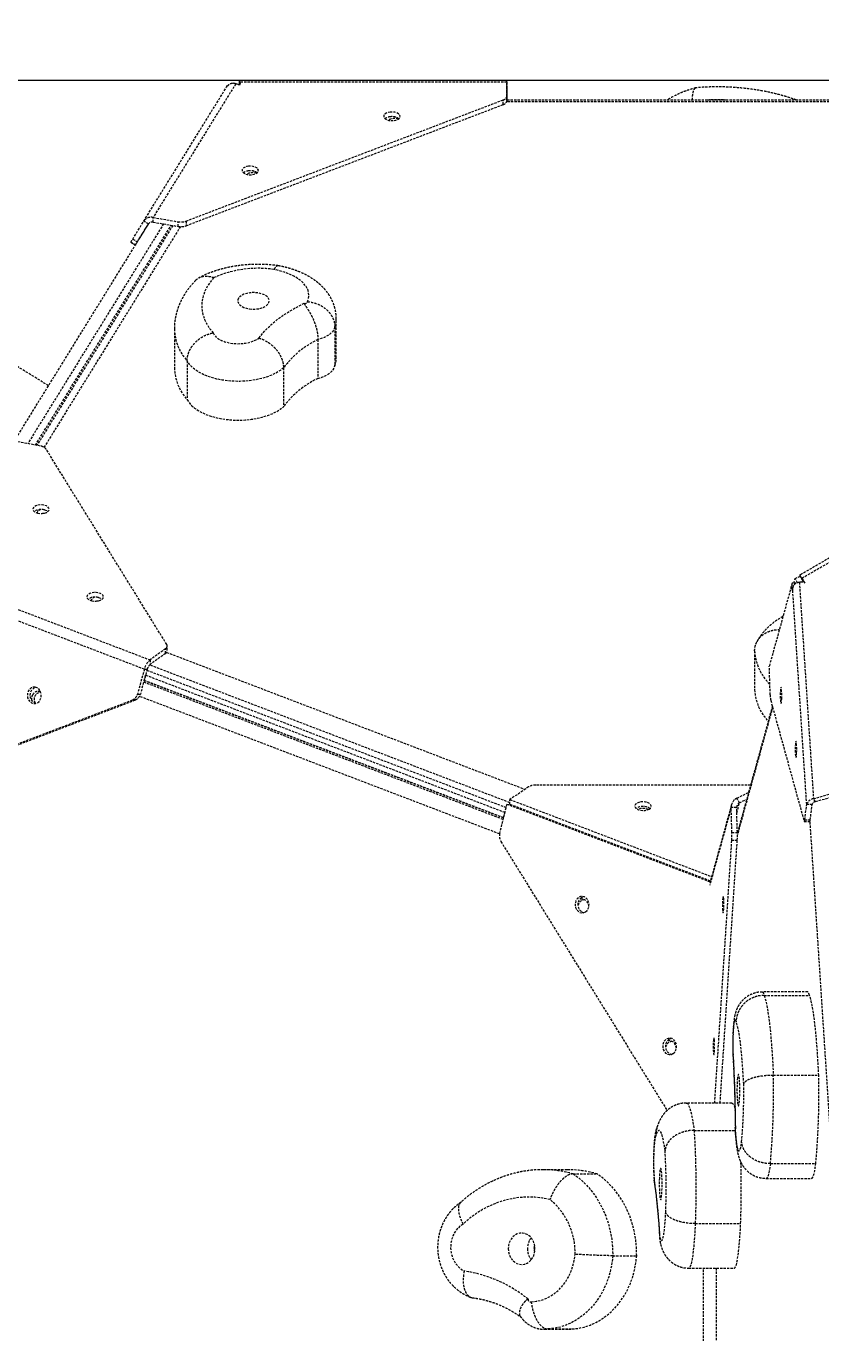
# Model space of a CAD drawing. Header units: millimetres. Extents: x -3321 to 2538, y -2690 to 2358.
# Drawn here: x -647 to -211, y 172 to 888 of the extents above; entities that cross this region are included whole.
import ezdxf

# ---------------------------------------------------------------- set-up
doc = ezdxf.new("R2010")
doc.units = ezdxf.units.MM
doc.linetypes.add('HIDDEN', pattern=[1.905, 1.27, -0.635])
for name, color, linetype in [('DIKOM_ОБЪЕКТ', 7, 'Continuous'), ('DIKOM_РАЗМЕР_ЗОНА', 7, 'Continuous'), ('DIKOM_РАЗМЕР_ОБЪЕКТА', 7, 'Continuous')]:
    doc.layers.add(name, color=color, linetype=linetype)
doc.styles.add('style1', font='arialbd.ttf', dxfattribs={"width": 0.8})
doc.dimstyles.new('1-50', dxfattribs={"dimtxt": 300, "dimasz": 200, "dimexe": 100, "dimexo": 0, "dimgap": 100, "dimtad": 1, "dimtxsty": 'style1', "dimcen": 200, "dimclrd": 7, "dimclre": 7, "dimclrt": 7, "dimadec": 1, "dimazin": 2, "dimtfac": 1, "dimtmove": 0, "dimatfit": 2, "dimfxl": 0, "dimlwd": 25, "dimlwe": 18, "dimarcsym": 0})

# ---------------------------------------------------------------- blocks, each defined once
blk = doc.blocks.new('*D1')
at = {"layer": 'Defpoints', "color": 0, "transparency": 16777216}
for p in [(483.99, 857.85), (-1177.44, -571.13), (457.72, -571.13)]:
    blk.add_point(p, dxfattribs=at)
at = {"layer": 'DIKOM_РАЗМЕР_ОБЪЕКТА', "color": 7, "lineweight": 18, "transparency": 16777216}
for p, q in [((483.99, 857.85), (-1277.44, 857.85)), ((457.72, -571.13), (-1277.44, -571.13))]:
    blk.add_line(p, q, dxfattribs=at)
at = {"layer": 'DIKOM_РАЗМЕР_ОБЪЕКТА', "color": 7, "lineweight": 25, "transparency": 16777216}
blk.add_line((-1177.44, 657.85), (-1177.44, -371.13), dxfattribs=at)
at = {"layer": 'DIKOM_РАЗМЕР_ОБЪЕКТА', "color": 7, "transparency": 16777216}
for points in [[(-1210.77, 657.85), (-1144.1, 657.85), (-1177.44, 857.85)], [(-1210.77, -371.13), (-1144.1, -371.13), (-1177.44, -571.13)]]:
    blk.add_solid(points, dxfattribs=at)
at = {"layer": 'DIKOM_РАЗМЕР_ОБЪЕКТА', "color": 7, "transparency": 16777216, "insert": (-1430.61, 178.44), "char_height": 300, "attachment_point": 5, "rotation": 90, "style": 'style1'}
blk.add_mtext('{\\fArial|b0|i0|c204|p34;1420}', dxfattribs=at)
blk = doc.blocks.new('*D3')
at = {"layer": 'Defpoints', "color": 0, "transparency": 16777216}
for p in [(-99.2, 2357.85), (-2871.13, -2071.13), (-536.75, -2071.13)]:
    blk.add_point(p, dxfattribs=at)
at = {"layer": 'DIKOM_РАЗМЕР_ЗОНА', "color": 7, "lineweight": 18, "transparency": 16777216}
for p, q in [((-99.2, 2357.85), (-2971.13, 2357.85)), ((-536.75, -2071.13), (-2971.13, -2071.13))]:
    blk.add_line(p, q, dxfattribs=at)
at = {"layer": 'DIKOM_РАЗМЕР_ЗОНА', "color": 7, "lineweight": 25, "transparency": 16777216}
blk.add_line((-2871.13, 2157.85), (-2871.13, -1871.13), dxfattribs=at)
at = {"layer": 'DIKOM_РАЗМЕР_ЗОНА', "color": 7, "transparency": 16777216}
for points in [[(-2904.47, 2157.85), (-2837.8, 2157.85), (-2871.13, 2357.85)], [(-2904.47, -1871.13), (-2837.8, -1871.13), (-2871.13, -2071.13)]]:
    blk.add_solid(points, dxfattribs=at)
at = {"layer": 'DIKOM_РАЗМЕР_ЗОНА', "color": 7, "transparency": 16777216, "insert": (-3124.3, 42.42), "char_height": 300, "attachment_point": 5, "rotation": 90, "style": 'style1'}
blk.add_mtext('{\\fArial|b0|i0|c204|p34;4400}', dxfattribs=at)

msp = doc.modelspace()

# ---------------------------------------------------------------- linework, layer by layer
at = {"layer": 'DIKOM_ОБЪЕКТ', "color": 7, "linetype": 'HIDDEN', "lineweight": 15}
for p, q in [((-582.173, 780.913), (-536.881, 854.19)), ((-531.777, 856.14), (-577.069, 782.863)), ((-536.88, 854.191), (-536.006, 855.606)), ((-535.733, 855.438), (-536.006, 855.606)), ((-533.581, 856.275), (-533.373, 856.612)), ((-533.373, 856.309), (-533.373, 856.612)), ((-533.373, 856.612), (-531.778, 856.14)), ((-530.37, 855.724), (-531.777, 856.14)), ((-383.082, 857.849), (-529.965, 857.853)), ((-529.942, 857.853), (-529.942, 855.674)), ((-529.637, 856.957), (-529.319, 856.125)), ((-383.082, 856.952), (-529.637, 856.957)), ((-529.637, 855.713), (-529.637, 856.957)), ((-529.319, 855.93), (-529.319, 856.125)), ((-383.082, 856.952), (-383.083, 849.413)), ((-383.082, 854.401), (-383.083, 846.861)), ((-383.082, 856.952), (-383.082, 854.401)), ((-383.082, 856.952), (-383.082, 854.4)), ((-383.081, 849.412), (-383.082, 856.952)), ((-383.081, 847.216), (-383.082, 854.4)), ((-558.946, 780.906), (-385.144, 847.287)), ((-385.144, 844.735), (-385.144, 847.287)), ((-137.685, 846.171), (-383.258, 846.171)), ((-383.083, 849.413), (-383.083, 846.861)), ((-137.86, 847.216), (-383.083, 847.216)), ((-383.081, 847.216), (-383.081, 849.412)), ((-558.946, 778.354), (-385.144, 844.735)), ((-588.271, 771.044), (-582.173, 780.913)), ((-579.621, 779.336), (-582.173, 780.913)), ((-577.069, 782.863), (-563.43, 780.533)), ((-577.069, 780.311), (-577.069, 782.863)), ((-558.946, 780.906), (-558.946, 778.354)), ((-653.156, 660.325), (-579.481, 779.534)), ((-571.373, 779.338), (-645.797, 658.918)), ((-641.591, 658.115), (-567.12, 778.611)), ((-566.281, 778.468), (-640.762, 657.956)), ((-562.111, 777.855), (-636.863, 656.904)), ((-585.719, 769.467), (-579.621, 779.336)), ((-577.069, 780.311), (-563.43, 777.981)), ((-563.43, 777.981), (-563.43, 780.533)), ((-586.802, 767.713), (-589.354, 769.29)), ((-589.343, 769.282), (-589.354, 769.29)), ((-589.343, 769.282), (-586.791, 767.705)), ((-588.271, 771.044), (-585.719, 769.467)), ((-586.791, 767.705), (-586.802, 767.713)), ((-476.631, 706.021), (-476.631, 727.288)), ((-565.412, 721.77), (-565.412, 700.504)), ((-477.45, 722.848), (-477.45, 701.582)), ((-486.712, 715.946), (-486.712, 694.679)), ((-634.412, 690.654), (-655.678, 703.798)), ((-558.405, 704.257), (-558.405, 682.99)), ((-505.571, 700.42), (-505.571, 679.154)), ((-638.816, 657.584), (-654.497, 660.581)), ((-95.834, 660.339), (-222.293, 586.978)), ((-569.585, 548.824), (-635.768, 655.926)), ((-95.105, 658.303), (-221.41, 585.032)), ((-640.511, 621.532), (-640.727, 620.896)), ((-581.88, 535.264), (-700.443, 580.561)), ((-697.289, 585.665), (-578.725, 540.368)), ((-226.671, 582.374), (-239.213, 536.951)), ((-226.635, 578.952), (-226.671, 582.374)), ((-224.437, 582.374), (-226.671, 582.374)), ((-225.77, 582.374), (-225.043, 585.007)), ((-225.043, 585.007), (-222.134, 586.234)), ((-223.724, 582.62), (-225.043, 585.007)), ((-221.255, 583.051), (-222.733, 582.892)), ((-222.733, 582.892), (-215, 464.325)), ((-222.549, 582.912), (-220.724, 583.682)), ((-222.032, 585.884), (-220.821, 584.011)), ((-221.41, 585.032), (-220.606, 584.102)), ((-220.481, 583.748), (-221.41, 585.032)), ((-220.724, 583.682), (-221.405, 584.915)), ((-219.464, 582.525), (-220.606, 584.102)), ((-610.845, 573.532), (-611.062, 572.894)), ((-226.491, 578.952), (-226.635, 578.952)), ((-226.426, 579.738), (-226.524, 578.551)), ((-218.694, 461.171), (-226.426, 579.738)), ((-570.296, 546.467), (-578.725, 540.368)), ((-570.296, 543.915), (-570.296, 546.467)), ((-569.667, 544.526), (-373.147, 469.462)), ((-569.341, 545.46), (-569.341, 548.012)), ((-247.274, 545.269), (-247.274, 524.003)), ((-381.461, 462.134), (-578.999, 537.587)), ((-570.296, 543.915), (-578.725, 537.816)), ((-578.725, 540.368), (-578.725, 537.816)), ((-581.88, 535.264), (-585.65, 521.626)), ((-580.303, 535.264), (-584.073, 521.626)), ((-581.991, 529.152), (-581.184, 532.075)), ((-581.88, 535.264), (-580.303, 535.264)), ((-581.185, 532.075), (-384.166, 456.821)), ((-580.448, 534.738), (-383.508, 459.514)), ((-238.701, 521.27), (-239.213, 536.951)), ((-582.227, 528.306), (-385.097, 453.009)), ((-384.918, 453.744), (-582.026, 529.032)), ((-384.888, 453.865), (-581.993, 529.153)), ((-762.181, 452.041), (-588.381, 518.416)), ((-760.603, 452.041), (-586.804, 518.416)), ((-586.804, 518.416), (-588.381, 518.416)), ((-585.65, 521.626), (-584.073, 521.626)), ((-387.054, 444.99), (-584.561, 520.431)), ((-238.418, 518.222), (-220.137, 452.032)), ((-237.52, 514.971), (-256.707, 445.554)), ((-237.375, 514.445), (-256.693, 444.55)), ((-371.195, 470.777), (-381.461, 463.863)), ((-249.456, 471.786), (-367.254, 471.788)), ((-256.946, 464.612), (-250.588, 467.69)), ((-215, 464.325), (-201.76, 468.095)), ((-213.859, 462.748), (-200.618, 466.517)), ((-387.007, 445.195), (-383.088, 461.23)), ((-271.638, 418.661), (-383.088, 461.23)), ((-383.088, 461.23), (-381.511, 461.23)), ((-271.488, 419.206), (-381.511, 461.23)), ((-381.461, 461.311), (-381.461, 463.863)), ((-381.461, 463.863), (-270.825, 421.605)), ((-381.461, 461.311), (-271.463, 419.297)), ((-260.101, 459.508), (-271.885, 416.868)), ((-259.908, 461.106), (-271.636, 418.671)), ((-259.703, 445.87), (-260.101, 459.508)), ((-257.113, 459.508), (-260.101, 459.508)), ((-256.715, 445.87), (-257.113, 459.508)), ((-257.029, 456.654), (-255.535, 462.06)), ((-255.535, 462.06), (-256.946, 464.612)), ((-255.535, 462.06), (-251.621, 463.955)), ((-219.734, 452.742), (-218.694, 461.171)), ((-215.706, 461.171), (-218.694, 461.171)), ((-216.746, 452.742), (-215.706, 461.171)), ((-213.859, 462.748), (-215, 464.325)), ((-384.25, 456.853), (-385.057, 453.93)), ((-219.998, 451.787), (-217.01, 451.787)), ((-219.734, 452.742), (-216.746, 452.742)), ((-204.557, 263.914), (-216.84, 452.162)), ((-259.703, 445.87), (-256.715, 445.87)), ((-386.361, 440.875), (-295.242, 293.434)), ((-269.152, 297.521), (-259.766, 441.386)), ((-266.164, 297.521), (-256.779, 441.386)), ((-256.779, 441.386), (-259.766, 441.386)), ((-272.228, 419.489), (-272.228, 419.589)), ((-218.1, 358.385), (-242.999, 358.385)), ((-242.079, 356.512), (-217.18, 356.512)), ((-237.013, 312.711), (-212.114, 312.711)), ((-259.836, 297.521), (-284.734, 297.521)), ((-280.474, 282.555), (-257.919, 282.555)), ((-350.087, 261.007), (-363.231, 261.007)), ((-346.761, 258.708), (-333.618, 258.708)), ((-238.616, 264.298), (-213.717, 264.298)), ((-240.895, 256.221), (-215.996, 256.221)), ((-279.816, 231.477), (-254.917, 231.477)), ((-325.06, 213.856), (-311.917, 213.856)), ((-283.351, 207.019), (-258.452, 207.019)), ((-275.364, 20.299), (-275.364, 207.019)), ((-268.391, 207.019), (-268.391, 20.199)), ((-268.363, 207.019), (-268.363, 20.124)), ((-362.41, 173.529), (-349.267, 173.529)), ((-360.461, 173.69), (-347.318, 173.69))]:
    msp.add_line(p, q, dxfattribs=at)
at = {"layer": 'DIKOM_ОБЪЕКТ', "color": 7, "linetype": 'HIDDEN', "lineweight": 15, "flags": 128}
for points in [[(-383.082, 856.952), (-383.082, 857.339), (-383.082, 857.62), (-383.082, 857.791), (-383.082, 857.849), (-383.082, 857.791), (-383.082, 857.62), (-383.082, 857.339), (-383.082, 856.952)], [(-383.082, 854.401), (-383.082, 854.594), (-383.082, 854.734), (-383.082, 854.82), (-383.082, 854.849), (-383.082, 854.82), (-383.082, 854.734), (-383.082, 854.594), (-383.082, 854.4)], [(-447.027, 840.605), (-448.235, 840.38), (-449.272, 839.985), (-450.056, 839.453), (-450.523, 838.826), (-450.635, 838.155), (-450.383, 837.495), (-449.787, 836.899), (-448.896, 836.415), (-447.782, 836.083), (-446.535, 835.929), (-445.256, 835.966), (-444.049, 836.192), (-443.011, 836.586), (-442.227, 837.119), (-441.76, 837.746), (-441.649, 838.417), (-441.901, 839.077), (-442.496, 839.673), (-443.387, 840.157), (-444.502, 840.489), (-445.749, 840.643), (-447.027, 840.605)], [(-524.696, 810.942), (-525.903, 810.716), (-526.94, 810.322), (-527.724, 809.789), (-528.191, 809.162), (-528.303, 808.491), (-528.051, 807.831), (-527.455, 807.235), (-526.564, 806.751), (-525.45, 806.419), (-524.203, 806.265), (-522.924, 806.303), (-521.717, 806.528), (-520.679, 806.923), (-519.895, 807.455), (-519.428, 808.082), (-519.317, 808.753), (-519.569, 809.413), (-520.164, 810.009), (-521.056, 810.493), (-522.17, 810.825), (-523.417, 810.979), (-524.696, 810.942)], [(-589.354, 769.29), (-589.336, 769.32), (-589.282, 769.408), (-589.192, 769.553), (-589.068, 769.754), (-588.912, 770.007), (-588.725, 770.31), (-588.51, 770.657), (-588.271, 771.044)], [(-585.719, 769.467), (-585.958, 769.08), (-586.173, 768.732), (-586.36, 768.43), (-586.516, 768.177), (-586.64, 767.976), (-586.73, 767.831), (-586.784, 767.743), (-586.802, 767.713)], [(-492.384, 736.601), (-491.827, 738.278), (-491.631, 739.976), (-491.797, 741.676), (-492.324, 743.355), (-493.204, 744.993), (-494.427, 746.568), (-495.978, 748.062), (-497.837, 749.456), (-499.98, 750.731), (-502.381, 751.872), (-505.01, 752.865), (-507.833, 753.697), (-510.816, 754.358)], [(-543.799, 749.872), (-545.771, 747.481), (-547.404, 745.021), (-548.691, 742.504), (-549.624, 739.945), (-550.199, 737.356), (-550.411, 734.753), (-550.26, 732.148), (-549.748, 729.556), (-548.876, 726.99), (-547.649, 724.466), (-546.074, 721.995), (-544.159, 719.591)], [(-524.236, 732.775), (-522.512, 732.629), (-520.769, 732.669), (-519.076, 732.893), (-517.503, 733.291), (-516.115, 733.847), (-514.968, 734.539), (-514.11, 735.338), (-513.575, 736.212), (-513.386, 737.124), (-513.55, 738.037), (-514.06, 738.915), (-514.896, 739.721), (-516.023, 740.421), (-517.396, 740.988), (-518.957, 741.398), (-520.644, 741.635), (-522.387, 741.688), (-524.114, 741.556), (-525.755, 741.243), (-527.243, 740.764), (-528.517, 740.136), (-529.525, 739.387), (-530.225, 738.546), (-530.588, 737.649), (-530.601, 736.731), (-530.262, 735.831), (-529.586, 734.985), (-528.599, 734.228), (-527.343, 733.591), (-525.868, 733.1), (-524.236, 732.775)], [(-519.062, 716.736), (-516.938, 719.429), (-514.516, 722.051), (-511.804, 724.593), (-508.81, 727.046), (-505.546, 729.402), (-502.023, 731.653), (-498.253, 733.79), (-494.249, 735.806)], [(-494.249, 735.806), (-493.897, 735.761), (-493.534, 735.765), (-493.186, 735.819), (-492.877, 735.919), (-492.628, 736.057), (-492.456, 736.225), (-492.372, 736.411), (-492.384, 736.601)], [(-544.159, 719.591), (-543.517, 718.42), (-542.516, 717.321), (-541.184, 716.324), (-539.557, 715.456), (-537.681, 714.741), (-535.605, 714.198), (-533.388, 713.843), (-531.09, 713.685), (-528.774, 713.728), (-526.503, 713.971), (-524.34, 714.408), (-522.343, 715.027), (-520.567, 715.81), (-519.062, 716.736)], [(-477.45, 722.848), (-477.796, 721.761), (-478.404, 720.705), (-479.264, 719.699), (-480.361, 718.759), (-481.677, 717.9), (-483.192, 717.137), (-484.879, 716.482), (-486.712, 715.946)], [(-505.571, 700.42), (-507.382, 699.02), (-509.477, 697.734), (-511.83, 696.577), (-514.412, 695.566), (-517.192, 694.711), (-520.136, 694.023), (-523.206, 693.511), (-526.365, 693.181), (-529.574, 693.037), (-532.794, 693.082), (-535.985, 693.313), (-539.107, 693.73), (-542.122, 694.325), (-544.993, 695.093), (-547.684, 696.023), (-550.162, 697.105), (-552.397, 698.324), (-554.362, 699.666), (-556.031, 701.114), (-557.384, 702.651), (-558.405, 704.257)], [(-486.712, 694.679), (-484.879, 695.216), (-483.192, 695.871), (-481.677, 696.634), (-480.361, 697.493), (-479.264, 698.433), (-478.404, 699.439), (-477.796, 700.494), (-477.45, 701.582)], [(-558.405, 682.99), (-557.384, 681.384), (-556.031, 679.848), (-554.362, 678.4), (-552.397, 677.058), (-550.162, 675.838), (-547.684, 674.757), (-544.993, 673.827), (-542.122, 673.059), (-539.107, 672.463), (-535.985, 672.047), (-532.794, 671.815), (-529.574, 671.771), (-526.365, 671.915), (-523.206, 672.245), (-520.136, 672.757), (-517.192, 673.444), (-514.412, 674.299), (-511.83, 675.311), (-509.477, 676.467), (-507.382, 677.753), (-505.571, 679.154)], [(-640.404, 620.809), (-639.176, 620.618), (-637.895, 620.617), (-636.665, 620.806), (-635.587, 621.168), (-634.746, 621.677), (-634.212, 622.289), (-634.028, 622.955), (-634.208, 623.621), (-634.738, 624.235), (-635.575, 624.744), (-636.651, 625.109), (-637.879, 625.3), (-639.16, 625.301), (-640.39, 625.113), (-641.469, 624.75), (-642.309, 624.242), (-642.843, 623.63), (-643.028, 622.964), (-642.848, 622.297), (-642.317, 621.684), (-641.48, 621.174), (-640.404, 620.809)], [(-638.115, 620.604), (-637.564, 620.727), (-636.539, 620.837)], [(-636.651, 622.557), (-635.575, 622.192), (-634.738, 621.683)], [(-610.742, 572.809), (-609.514, 572.618), (-608.233, 572.616), (-607.004, 572.805), (-605.925, 573.168), (-605.085, 573.676), (-604.55, 574.288), (-604.366, 574.954), (-604.546, 575.621), (-605.076, 576.234), (-605.913, 576.744), (-606.989, 577.109), (-608.218, 577.3), (-609.499, 577.301), (-610.728, 577.112), (-611.807, 576.749), (-612.647, 576.241), (-613.181, 575.629), (-613.366, 574.963), (-613.186, 574.296), (-612.656, 573.683), (-611.819, 573.174), (-610.742, 572.809)], [(-606.99, 574.557), (-605.913, 574.192), (-605.077, 573.682)], [(-608.452, 572.603), (-607.896, 572.727), (-606.875, 572.837)], [(-641.787, 525.452), (-642.876, 525.418), (-643.913, 525.025), (-644.813, 524.303), (-645.504, 523.313), (-645.93, 522.134), (-646.056, 520.862), (-645.873, 519.6), (-645.394, 518.449), (-644.658, 517.504), (-643.726, 516.841), (-642.673, 516.513), (-641.584, 516.547), (-640.547, 516.941), (-639.647, 517.662), (-638.955, 518.652), (-638.529, 519.831), (-638.403, 521.103), (-638.587, 522.366), (-639.066, 523.516), (-639.801, 524.461), (-640.733, 525.125), (-641.787, 525.452)], [(-641.441, 516.579), (-642.149, 516.841), (-643.081, 517.504), (-643.816, 518.449), (-644.295, 519.6), (-644.479, 520.862), (-644.353, 522.134), (-643.927, 523.313), (-643.236, 524.303), (-642.336, 525.025), (-641.441, 525.386)], [(-641.781, 516.683), (-641.82, 516.77), (-642.158, 517.933), (-642.19, 519.162), (-641.911, 520.348), (-641.348, 521.384), (-640.55, 522.179), (-639.588, 522.662), (-638.706, 522.795)], [(-232.424, 519.103), (-232.392, 520.331), (-232.391, 521.612), (-232.424, 522.842), (-232.486, 523.92), (-232.572, 524.761), (-232.677, 525.295), (-232.791, 525.479), (-232.904, 525.299), (-233.009, 524.769), (-233.096, 523.932), (-233.158, 522.856), (-233.191, 521.628), (-233.191, 520.347), (-233.159, 519.117), (-233.097, 518.039), (-233.01, 517.198), (-232.906, 516.664), (-232.792, 516.479), (-232.678, 516.659), (-232.573, 517.19), (-232.486, 518.027), (-232.424, 519.103)], [(-224.231, 489.438), (-224.198, 490.666), (-224.198, 491.947), (-224.23, 493.176), (-224.292, 494.255), (-224.379, 495.096), (-224.484, 495.63), (-224.597, 495.814), (-224.711, 495.634), (-224.816, 495.104), (-224.903, 494.267), (-224.965, 493.191), (-224.997, 491.962), (-224.998, 490.682), (-224.965, 489.452), (-224.903, 488.373), (-224.817, 487.533), (-224.712, 486.999), (-224.598, 486.814), (-224.485, 486.994), (-224.38, 487.524), (-224.293, 488.361), (-224.231, 489.438)], [(-305.156, 458.62), (-304.432, 459.175), (-304.034, 459.815), (-303.995, 460.488), (-304.318, 461.14), (-304.978, 461.717), (-305.92, 462.173), (-307.068, 462.471), (-308.33, 462.587), (-309.603, 462.511), (-310.784, 462.25), (-311.777, 461.825), (-312.501, 461.27), (-312.899, 460.63), (-312.938, 459.957), (-312.615, 459.306), (-311.955, 458.728), (-311.013, 458.272), (-309.865, 457.974), (-308.603, 457.858), (-307.33, 457.934), (-306.149, 458.195), (-305.156, 458.62)], [(-220.137, 452.032), (-220.086, 451.883), (-220.033, 451.802), (-219.98, 451.791), (-219.928, 451.849), (-219.876, 451.975), (-219.826, 452.168), (-219.779, 452.425), (-219.734, 452.742)], [(-339.953, 402.324), (-339.089, 403.104), (-338.447, 404.139), (-338.079, 405.345), (-338.015, 406.623), (-338.259, 407.871), (-338.793, 408.988), (-339.573, 409.882), (-340.536, 410.482), (-341.604, 410.738), (-342.689, 410.631), (-343.705, 410.168), (-344.569, 409.388), (-345.211, 408.353), (-345.579, 407.148), (-345.643, 405.869), (-345.398, 404.621), (-344.864, 403.505), (-344.084, 402.61), (-343.122, 402.011), (-342.054, 401.754), (-340.968, 401.861), (-339.953, 402.324)], [(-338.112, 405.173), (-338.198, 405.828), (-338.594, 407.021), (-339.259, 408.035), (-340.141, 408.788), (-341.167, 409.219), (-342.254, 409.292), (-343.268, 409.023)], [(-342.128, 410.168), (-341.112, 410.631), (-341.04, 410.65)], [(-264.227, 409.559), (-264.322, 410.284), (-264.431, 410.682), (-264.546, 410.72), (-264.657, 410.397), (-264.756, 409.737), (-264.834, 408.795), (-264.885, 407.647), (-264.905, 406.385), (-264.892, 405.112), (-264.847, 403.932), (-264.775, 402.939), (-264.68, 402.214), (-264.57, 401.816), (-264.455, 401.777), (-264.344, 402.101), (-264.246, 402.76), (-264.168, 403.702), (-264.117, 404.851), (-264.097, 406.113), (-264.11, 407.385), (-264.154, 408.566), (-264.227, 409.559)], [(-243, 358.385), (-242.926, 358.373), (-242.638, 358.105), (-242.354, 357.482), (-242.079, 356.512)], [(-217.18, 356.512), (-217.455, 357.482), (-217.739, 358.105), (-218.027, 358.373), (-218.1, 358.385)], [(-242.079, 356.512), (-241.584, 355.118), (-241.099, 353.349), (-240.627, 351.214), (-240.168, 348.722), (-239.727, 345.886), (-239.303, 342.719), (-238.9, 339.236), (-238.52, 335.453), (-238.164, 331.388), (-237.833, 327.061), (-237.53, 322.491), (-237.256, 317.7), (-237.013, 312.711)], [(-212.114, 312.711), (-212.357, 317.7), (-212.631, 322.491), (-212.934, 327.061), (-213.265, 331.388), (-213.621, 335.453), (-214.001, 339.236), (-214.404, 342.719), (-214.828, 345.886), (-215.269, 348.722), (-215.728, 351.214), (-216.2, 353.349), (-216.685, 355.118), (-217.18, 356.512)], [(-257.414, 342.108), (-257.61, 342.897), (-257.815, 343.316), (-258.023, 343.354), (-258.229, 343.008), (-258.426, 342.29), (-258.611, 341.217), (-258.777, 339.821), (-258.92, 338.139), (-259.037, 336.217), (-259.123, 334.107), (-259.177, 331.868), (-259.197, 329.561), (-259.182, 327.249), (-259.133, 324.996)], [(-253.248, 307.962), (-253.475, 312.23), (-253.729, 316.303), (-254.008, 320.157), (-254.313, 323.774), (-254.64, 327.132), (-254.989, 330.215), (-255.357, 333.006), (-255.742, 335.489), (-256.143, 337.651), (-256.556, 339.482), (-256.981, 340.97), (-257.414, 342.108)], [(-291.955, 324.659), (-291.091, 325.439), (-290.45, 326.474), (-290.082, 327.679), (-290.017, 328.958), (-290.262, 330.206), (-290.796, 331.322), (-291.576, 332.217), (-292.539, 332.816), (-293.606, 333.073), (-294.692, 332.966), (-295.708, 332.503), (-296.572, 331.723), (-297.214, 330.688), (-297.582, 329.482), (-297.646, 328.204), (-297.401, 326.956), (-296.867, 325.839), (-296.087, 324.945), (-295.124, 324.345), (-294.057, 324.089), (-292.971, 324.196), (-291.955, 324.659)], [(-290.112, 327.518), (-290.198, 328.162), (-290.594, 329.356), (-291.259, 330.37), (-292.141, 331.123), (-293.167, 331.553), (-294.254, 331.626), (-295.268, 331.358)], [(-294.131, 332.503), (-293.115, 332.966), (-293.043, 332.984)], [(-269.294, 331.891), (-269.389, 332.616), (-269.498, 333.014), (-269.613, 333.052), (-269.725, 332.729), (-269.823, 332.069), (-269.901, 331.127), (-269.952, 329.979), (-269.972, 328.717), (-269.959, 327.444), (-269.914, 326.264), (-269.842, 325.271), (-269.747, 324.546), (-269.638, 324.148), (-269.523, 324.109), (-269.411, 324.433), (-269.313, 325.092), (-269.235, 326.034), (-269.184, 327.183), (-269.164, 328.445), (-269.177, 329.717), (-269.222, 330.898), (-269.294, 331.891)], [(-259.133, 324.996), (-258.873, 320.268), (-258.639, 315.377), (-258.431, 310.34), (-258.25, 305.175), (-258.097, 299.9), (-257.972, 294.534), (-257.875, 289.095), (-257.808, 283.601)], [(-256.644, 311.25), (-256.755, 310.019), (-256.842, 308.563), (-256.9, 306.944), (-256.928, 305.226), (-256.924, 303.481), (-256.889, 301.78), (-256.824, 300.192), (-256.732, 298.783), (-256.616, 297.61), (-256.481, 296.721), (-256.332, 296.153), (-256.177, 295.928), (-256.021, 296.057), (-255.87, 296.534), (-255.731, 297.338), (-255.609, 298.438), (-255.51, 299.789), (-255.437, 301.334), (-255.393, 303.011), (-255.381, 304.751), (-255.401, 306.483), (-255.451, 308.136), (-255.53, 309.642), (-255.635, 310.94), (-255.761, 311.977), (-255.903, 312.709), (-256.056, 313.107), (-256.213, 313.155), (-256.367, 312.851), (-256.513, 312.207), (-256.644, 311.25)], [(-284.734, 297.521), (-284.278, 297.365), (-283.77, 296.821), (-283.267, 295.89), (-282.771, 294.578), (-282.284, 292.888), (-281.808, 290.831), (-281.347, 288.415), (-280.901, 285.652), (-280.474, 282.555)], [(-301.473, 279.487), (-301.679, 279.145), (-301.877, 278.429), (-302.062, 277.36), (-302.228, 275.966), (-302.372, 274.286), (-302.488, 272.365), (-302.575, 270.257), (-302.629, 268.019), (-302.649, 265.713), (-302.635, 263.4), (-302.586, 261.146), (-302.505, 259.011), (-302.394, 257.054), (-302.255, 255.328)], [(-296.351, 271.51), (-296.732, 274.067), (-297.129, 276.305), (-297.54, 278.214), (-297.962, 279.783), (-298.394, 281.003), (-298.832, 281.869), (-299.275, 282.375), (-299.72, 282.519), (-300.165, 282.3), (-300.607, 281.719), (-301.044, 280.78), (-301.473, 279.487)], [(-280.474, 282.555), (-280.234, 278.919), (-280.024, 275.059), (-279.846, 271.006), (-279.701, 266.793), (-279.591, 262.453), (-279.515, 258.02), (-279.476, 253.531), (-279.472, 249.019), (-279.505, 244.523), (-279.574, 240.077), (-279.678, 235.716), (-279.816, 231.477)], [(-257.796, 281.203), (-257.594, 278.878), (-257.37, 276.82), (-257.126, 275.055), (-256.866, 273.603), (-256.593, 272.485), (-256.311, 271.713), (-256.023, 271.297), (-255.732, 271.243), (-255.443, 271.551), (-255.158, 272.218), (-254.882, 273.234), (-254.618, 274.588), (-254.369, 276.262)], [(-346.761, 258.708), (-343.515, 256.302), (-340.465, 253.565), (-337.634, 250.519), (-335.045, 247.189), (-332.719, 243.601), (-330.675, 239.783), (-328.929, 235.766), (-327.494, 231.582), (-326.382, 227.264), (-325.602, 222.847), (-325.16, 218.365), (-325.06, 213.856)], [(-311.917, 213.856), (-312.017, 218.365), (-312.459, 222.847), (-313.239, 227.264), (-314.35, 231.582), (-315.785, 235.766), (-317.532, 239.783), (-319.576, 243.601), (-321.902, 247.189), (-324.49, 250.519), (-327.321, 253.565), (-330.372, 256.302), (-333.618, 258.708)], [(-299.478, 256.421), (-299.523, 254.75), (-299.537, 253.011), (-299.519, 251.277), (-299.471, 249.618), (-299.393, 248.102), (-299.289, 246.791), (-299.164, 245.74), (-299.023, 244.99), (-298.87, 244.573), (-298.714, 244.505), (-298.559, 244.79), (-298.413, 245.416), (-298.281, 246.357), (-298.168, 247.575), (-298.08, 249.019), (-298.02, 250.632), (-297.991, 252.346), (-297.993, 254.091), (-298.026, 255.796), (-298.09, 257.392), (-298.181, 258.813), (-298.296, 260), (-298.43, 260.905), (-298.577, 261.492), (-298.732, 261.735), (-298.889, 261.626), (-299.04, 261.168), (-299.18, 260.381), (-299.303, 259.296), (-299.403, 257.958), (-299.478, 256.421)], [(-254.917, 231.477), (-254.779, 235.716), (-254.675, 240.077), (-254.606, 244.523), (-254.573, 249.019), (-254.577, 253.531), (-254.616, 258.02), (-254.692, 262.453), (-254.751, 264.956)], [(-238.616, 264.298), (-238.914, 262.165), (-239.228, 260.338), (-239.555, 258.832), (-239.894, 257.66), (-240.24, 256.831), (-240.592, 256.351), (-240.895, 256.221)], [(-215.996, 256.221), (-215.693, 256.351), (-215.341, 256.831), (-214.995, 257.66), (-214.656, 258.832), (-214.329, 260.338), (-214.015, 262.165), (-213.717, 264.298)], [(-359.473, 244.608), (-363.631, 245.432), (-367.829, 245.896), (-372.045, 245.998), (-376.255, 245.736), (-380.439, 245.114), (-384.572, 244.133), (-388.633, 242.799), (-392.6, 241.119), (-396.451, 239.102), (-400.167, 236.76), (-403.728, 234.104), (-407.113, 231.149)], [(-299.208, 223.886), (-298.931, 222.913), (-298.646, 222.291), (-298.356, 222.028), (-298.066, 222.127), (-297.778, 222.588), (-297.497, 223.404), (-297.225, 224.565), (-296.967, 226.057), (-296.726, 227.86), (-296.504, 229.953), (-296.305, 232.309), (-296.13, 234.898), (-295.983, 237.689)], [(-407.113, 231.149), (-408.821, 229.991), (-410.343, 228.518), (-411.638, 226.77), (-412.67, 224.795), (-413.41, 222.647), (-413.839, 220.385), (-413.945, 218.071), (-413.725, 215.768), (-413.185, 213.539), (-412.34, 211.445), (-411.212, 209.544), (-409.833, 207.887), (-408.241, 206.521), (-406.478, 205.482)], [(-279.816, 231.477), (-279.987, 228.022), (-280.185, 224.752), (-280.409, 221.693), (-280.657, 218.871), (-280.926, 216.307), (-281.215, 214.022), (-281.521, 212.036), (-281.842, 210.364), (-282.175, 209.018), (-282.517, 208.012), (-282.866, 207.352), (-283.22, 207.043), (-283.351, 207.019)], [(-258.452, 207.019), (-258.321, 207.043), (-257.968, 207.352), (-257.618, 208.012), (-257.276, 209.018), (-256.943, 210.364), (-256.622, 212.036), (-256.316, 214.022), (-256.027, 216.307), (-255.758, 218.871), (-255.51, 221.693), (-255.286, 224.752), (-255.088, 228.022), (-254.917, 231.477)], [(-382.34, 217.819), (-382.217, 216.079), (-381.799, 214.404), (-381.103, 212.863), (-380.157, 211.518), (-378.999, 210.424), (-377.679, 209.626), (-376.248, 209.157), (-374.767, 209.037), (-373.296, 209.269), (-371.894, 209.845), (-370.619, 210.74), (-369.524, 211.919), (-368.654, 213.333), (-368.043, 214.924), (-367.717, 216.627), (-367.69, 218.372), (-367.961, 220.088), (-368.522, 221.705), (-369.347, 223.156), (-370.404, 224.382), (-371.649, 225.332), (-373.032, 225.969), (-374.495, 226.265), (-375.979, 226.209), (-377.423, 225.803), (-378.768, 225.063), (-379.959, 224.021), (-380.947, 222.718), (-381.692, 221.207), (-382.162, 219.552), (-382.34, 217.819)], [(-368.081, 217.737), (-367.902, 218.979), (-367.799, 219.303)], [(-367.799, 216.015), (-367.941, 216.489), (-368.081, 217.737)], [(-369.833, 188.641), (-367.086, 188.865), (-364.378, 189.449), (-361.742, 190.386), (-359.212, 191.663), (-356.819, 193.264), (-354.593, 195.17), (-352.563, 197.357), (-350.753, 199.797), (-349.187, 202.459), (-347.884, 205.311), (-346.86, 208.316), (-346.129, 211.436), (-345.699, 214.634)], [(-325.06, 213.856), (-325.492, 209.944), (-326.22, 206.093), (-327.24, 202.334), (-328.543, 198.699), (-330.118, 195.215), (-331.952, 191.912), (-334.032, 188.816), (-336.339, 185.952), (-338.856, 183.342), (-341.562, 181.009), (-344.435, 178.971), (-347.453, 177.244), (-350.589, 175.843), (-353.821, 174.778), (-357.12, 174.058), (-360.461, 173.69)], [(-347.318, 173.69), (-343.977, 174.058), (-340.677, 174.778), (-337.446, 175.843), (-334.309, 177.244), (-331.292, 178.971), (-328.419, 181.009), (-325.713, 183.342), (-323.196, 185.952), (-320.889, 188.816), (-318.809, 191.912), (-316.975, 195.215), (-315.4, 198.699), (-314.097, 202.334), (-313.077, 206.093), (-312.348, 209.944), (-311.917, 213.856)], [(-371.462, 190.089), (-371.462, 189.727), (-371.381, 189.377), (-371.225, 189.064), (-371.006, 188.809), (-370.737, 188.63), (-370.439, 188.539), (-370.13, 188.543), (-369.833, 188.641)], [(-360.461, 173.69), (-362.241, 173.53), (-362.435, 173.529)], [(-349.267, 173.529), (-349.097, 173.53), (-347.318, 173.69)]]:
    msp.add_lwpolyline(points, dxfattribs=at)
at = {"layer": 'DIKOM_ОБЪЕКТ', "color": 7, "linetype": 'HIDDEN', "lineweight": 15}
for centre, radius, start, end in [((-385.717, 849.904), 2.679, 282.343965, 349.442311), ((-385.717, 847.352), 2.679, 282.343965, 349.442311), ((-267.861, 690.19), 157.123, 87.993321, 92.006679), ((-446.68, 832.526), 5.539, 93.595367, 125.941035), ((-445.955, 831.865), 6.28, 54.999279, 99.835991), ((-444.679, 829.78), 7.311, 73.799141, 118.844018), ((-524.348, 802.862), 5.539, 93.595367, 125.941035), ((-522.345, 800.113), 7.312, 73.829734, 118.828681), ((-523.623, 802.202), 6.28, 54.999279, 99.835991), ((-578.181, 778.118), 4.874, 76.812448, 145.001376), ((-561.897, 789.234), 8.835, 260.006661, 289.510978), ((-577.625, 777.938), 2.437, 76.812448, 145.001376), ((-561.897, 786.682), 8.835, 260.006661, 289.510978), ((-519.587, 695.358), 59.648, 81.544667, 113.948346), ((-489.194, 727.312), 12.564, 339.189817, 359.889691), ((-538.729, 722.288), 26.688, 181.119063, 222.502189), ((-464.887, 670.219), 50.668, 115.515191, 143.41224), ((-489.194, 706.046), 12.564, 339.18983, 359.888443), ((-537.986, 701.319), 27.439, 181.701882, 221.911163), ((-464.887, 648.953), 50.668, 115.515191, 143.41224), ((-639.311, 653.045), 4.566, 39.112001, 83.777637), ((-638.564, 616.153), 6.684, 73.371293, 124.160949), ((-637.685, 619.364), 3.562, 106.949825, 142.497441), ((-608.902, 568.153), 6.684, 73.371293, 124.16095), ((-608.02, 571.364), 3.561, 106.973898, 142.500414), ((-571.081, 547.989), 1.713, 297.276966, 29.182189), ((-571.3, 545.603), 1.965, 300.745919, 355.807362), ((-218.903, 547.153), 28.433, 183.798392, 225.348543), ((-572.497, 532.991), 9.655, 130.174233, 166.3832), ((-575.611, 534.128), 4.827, 130.174233, 166.3832), ((-640.015, 519.61), 3.539, 69.529634, 151.208456), ((-219.315, 525.788), 28.015, 183.652805, 222.984474), ((-638.75, 518.683), 5.099, 148.926247, 182.060538), ((-590.207, 522.736), 4.69, 292.911659, 346.3101), ((-588.63, 522.736), 4.69, 292.911659, 346.3101), ((-221.67, 521.315), 17.031, 180.151429, 190.462839), ((-367.487, 464.51), 7.282, 88.163105, 120.612699), ((-308.467, 453.231), 6.858, 56.458608, 123.541391), ((-308.472, 452.253), 6.759, 65.148146, 114.800793), ((-254.609, 459.64), 5.494, 115.179716, 181.380627), ((-254.367, 459.574), 2.747, 115.179716, 181.380627), ((-214.313, 459.782), 4.595, 98.596954, 162.406442), ((-213.516, 460.476), 2.298, 98.596954, 162.406442), ((-218.162, 452.619), 1.421, 324.163819, 4.961628), ((-381.461, 443.817), 5.715, 166.047338, 210.984194), ((-309.892, 444.341), 50.213, 356.625938, 1.744616), ((-306.904, 444.341), 50.213, 356.625938, 1.744616), ((-339.424, 406.288), 4.73, 124.862268, 250.020408), ((-340.43, 405.29), 3.635, 89.199085, 174.193154), ((-291.427, 328.622), 4.73, 124.862268, 250.020408), ((-292.43, 327.623), 3.636, 89.209184, 174.326748), ((-546.364, 302.458), 293.167, 354.873602, 1.075822), ((-661.159, 302.524), 424.269, 354.830715, 1.375897), ((-636.26, 302.524), 424.269, 354.830715, 1.375897), ((-261.262, 294.596), 3.254, 8.526458, 63.997031), ((-247.065, 282.453), 10.804, 173.899988, 186.644562), ((-653.603, 250.712), 357.857, 357.914394, 3.331862), ((-363.259, 200.649), 60.357, 74.137, 89.947715), ((-350.116, 200.65), 60.357, 74.136949, 89.972884), ((-606.722, 210.093), 307.809, 2.950318, 8.450832), ((-383.096, 215.6), 37.41, 358.519325, 50.842418), ((-362.415, 217.777), 9.411, 141.168137, 179.742869), ((-293.279, 225.239), 6.081, 173.426186, 192.855874), ((-362.357, 217.567), 9.472, 178.473913, 218.7338), ((-417.316, 133.303), 72.988, 51.080298, 81.461242)]:
    msp.add_arc(centre, radius, start, end, dxfattribs=at)
for centre, major_axis, ratio, start_param, end_param in [((-530.122, 856.125), (0.819, -0.141), 0.5392763, 4.4986912, 6.5930863), ((-221.297, 583.7), (0.817, 0.144), 0.7830754, 4.6270465, 6.7214416), ((-226.566, 579.2), (0.009, 0.927), 0.0738966, 1.8424739, 3.936869)]:
    msp.add_ellipse(centre, major_axis=major_axis, ratio=ratio, start_param=start_param, end_param=end_param, dxfattribs=at)
for points, knots in [([(-531.777, 856.14), (-532.324, 856.236), (-533.327, 856.412), (-534.709, 856.1), (-535.96, 855.407), (-536.558, 854.616), (-536.881, 854.19)], [0, 0, 0, 0, 0.2731897, 0.5000157, 0.7304031, 1, 1, 1, 1]), ([(-529.942, 857.853), (-529.942, 857.853), (-529.969, 857.917), (-529.872, 857.695), (-529.72, 857.216), (-529.637, 856.957)], [0, 0, 0, 0, 0.0000499, 0.4608163, 1, 1, 1, 1]), ([(-279.407, 853.936), (-279.714, 853.857), (-281.274, 853.452), (-284.009, 852.58), (-287.555, 851.244), (-290.942, 849.669), (-293.478, 848.329), (-294.802, 847.435), (-295.126, 847.216)], [0, 0, 0, 0, 0.0527414, 0.2684123, 0.4861465, 0.70615, 0.9281293, 1, 1, 1, 1]), ([(-281.369, 847.216), (-281.359, 847.729), (-281.336, 848.94), (-281.152, 850.529), (-280.844, 851.984), (-280.421, 853.049), (-279.939, 853.731), (-279.566, 853.854), (-279.4, 853.909)], [0, 0, 0, 0, 0.1340576, 0.3169022, 0.4945744, 0.6773643, 0.8557173, 1, 1, 1, 1]), ([(-224.331, 847.216), (-224.801, 847.394), (-226.722, 848.119), (-230.255, 849.217), (-234.906, 850.505), (-239.68, 851.602), (-244.544, 852.524), (-249.486, 853.267), (-254.487, 853.831), (-259.533, 854.215), (-264.605, 854.42), (-269.687, 854.443), (-274.571, 854.305), (-277.738, 854.077), (-279.225, 853.97)], [0, 0, 0, 0, 0.0292386, 0.1195369, 0.2095106, 0.2991723, 0.388553, 0.477694, 0.566642, 0.6554463, 0.7441573, 0.8328261, 0.9215039, 1, 1, 1, 1]), ([(-508.475, 756.413), (-509.012, 756.486), (-510.845, 756.732), (-514.016, 757.011), (-517.981, 757.183), (-521.953, 757.159), (-525.912, 756.946), (-529.839, 756.541), (-533.717, 755.944), (-537.528, 755.153), (-541.254, 754.163), (-544.881, 752.971), (-548.379, 751.564), (-550.709, 750.46), (-551.868, 749.827), (-551.952, 749.782)], [0, 0, 0, 0, 0.03569815, 0.12168405, 0.2074528, 0.29314808, 0.37891587, 0.46486725, 0.55116218, 0.63796302, 0.72542964, 0.81370632, 0.90289359, 0.992995, 1, 1, 1, 1]), ([(-508.438, 756.391), (-508.461, 756.402), (-508.674, 756.51), (-509.151, 756.318), (-509.763, 755.853), (-510.32, 755.16), (-510.642, 754.658), (-510.809, 754.372), (-510.816, 754.358)], [0, 0, 0, 0, 0.0337447, 0.3207807, 0.6161279, 0.8024137, 0.9909015, 1, 1, 1, 1]), ([(-476.653, 727.287), (-476.646, 727.437), (-476.596, 728.483), (-476.811, 730.421), (-477.304, 733.05), (-478.119, 735.596), (-479.205, 738.047), (-480.563, 740.394), (-482.186, 742.633), (-484.075, 744.759), (-486.234, 746.767), (-488.665, 748.647), (-491.36, 750.384), (-494.303, 751.959), (-497.459, 753.351), (-500.786, 754.548), (-504.245, 755.538), (-506.819, 756.119), (-508.229, 756.373), (-508.434, 756.41)], [0, 0, 0, 0, 0.0098226, 0.0686323, 0.1270221, 0.1853711, 0.2441142, 0.3037032, 0.3646021, 0.4272593, 0.4920475, 0.5591606, 0.6284949, 0.6995919, 0.7717412, 0.8441257, 0.9162152, 0.9878282, 1, 1, 1, 1]), ([(-553.713, 748.446), (-554.08, 748.068), (-555.36, 746.748), (-557.34, 744.371), (-559.527, 741.287), (-561.369, 738.11), (-562.867, 734.872), (-564.021, 731.595), (-564.829, 728.295), (-565.324, 725.016), (-565.381, 722.836), (-565.409, 721.766)], [0, 0, 0, 0, 0.05136447, 0.17921935, 0.30507208, 0.4279209, 0.54769497, 0.66459651, 0.77902252, 0.89149057, 1, 1, 1, 1]), ([(-553.696, 748.43), (-553.623, 748.52), (-553.183, 749.063), (-552.097, 749.759), (-550.481, 750.458), (-548.637, 750.76), (-546.423, 750.674), (-544.765, 750.243), (-543.81, 749.876), (-543.799, 749.872)], [0, 0, 0, 0, 0.0348706, 0.2100973, 0.3903138, 0.5672293, 0.7491484, 0.9971306, 1, 1, 1, 1]), ([(-494.249, 735.806), (-494.248, 735.802), (-494.129, 735.465), (-493.685, 734.75), (-492.792, 733.433), (-491.713, 731.773), (-490.564, 729.773), (-489.478, 727.574), (-488.53, 725.271), (-487.74, 722.875), (-487.161, 720.497), (-486.784, 718.137), (-486.736, 716.683), (-486.712, 715.946)], [0, 0, 0, 0, 0.00107894, 0.08125579, 0.16437548, 0.26822356, 0.37511153, 0.47807108, 0.58395659, 0.68648634, 0.79195915, 0.8944892, 1, 1, 1, 1]), ([(-492.384, 736.601), (-492.37, 736.601), (-491.804, 736.591), (-490.678, 736.488), (-488.768, 736.106), (-486.632, 735.388), (-484.404, 734.25), (-482.381, 732.802), (-480.659, 731.114), (-479.251, 729.206), (-478.232, 727.168), (-477.574, 725.019), (-477.492, 723.579), (-477.45, 722.848)], [0, 0, 0, 0, 0.00168106, 0.07206575, 0.14343399, 0.24904172, 0.35770858, 0.46324433, 0.57183563, 0.67734716, 0.78591681, 0.89142831, 1, 1, 1, 1]), ([(-558.405, 704.257), (-558.367, 704.969), (-558.291, 706.415), (-557.676, 708.607), (-556.702, 710.765), (-555.378, 712.794), (-553.727, 714.672), (-551.821, 716.313), (-549.677, 717.697), (-547.141, 718.878), (-545.25, 719.403), (-544.175, 719.588), (-544.159, 719.591)], [0, 0, 0, 0, 0.1053857, 0.2138297, 0.3192148, 0.4276509, 0.5331359, 0.6416652, 0.747422, 0.8562217, 0.9978484, 1, 1, 1, 1]), ([(-519.062, 716.736), (-519.048, 716.732), (-518.042, 716.447), (-516.288, 715.768), (-513.891, 714.394), (-511.879, 712.878), (-510.05, 711.103), (-508.489, 709.149), (-507.211, 707.03), (-506.284, 704.845), (-505.684, 702.603), (-505.609, 701.155), (-505.571, 700.42)], [0, 0, 0, 0, 0.00204356, 0.14514724, 0.25093684, 0.35975787, 0.46508371, 0.57343308, 0.6785533, 0.78670754, 0.89182787, 1, 1, 1, 1]), ([(-222.733, 582.892), (-223.274, 582.775), (-224.266, 582.56), (-225.373, 581.875), (-226.173, 580.936), (-226.337, 580.157), (-226.426, 579.738)], [0, 0, 0, 0, 0.27318974, 0.50001572, 0.73040314, 1, 1, 1, 1]), ([(-222.271, 586.939), (-222.301, 586.937), (-222.454, 586.93), (-222.429, 586.595), (-222.143, 586.005), (-221.667, 585.373), (-221.41, 585.032)], [0, 0, 0, 0, 0.0730387, 0.3623286, 0.6561608, 1, 1, 1, 1]), ([(-231.686, 564.21), (-231.816, 564.143), (-233.052, 563.503), (-235.199, 562.092), (-238.075, 559.96), (-240.557, 557.695), (-242.67, 555.376), (-244.414, 553.045), (-245.493, 551.301), (-245.989, 550.342), (-246.054, 550.217)], [0, 0, 0, 0, 0.0205633, 0.196142, 0.3711199, 0.5436035, 0.693462, 0.838632, 0.9788442, 1, 1, 1, 1]), ([(-247.274, 545.269), (-247.234, 545.968), (-247.154, 547.387), (-246.509, 549.41), (-245.49, 551.308), (-244.104, 552.993), (-242.377, 554.446), (-240.38, 555.61), (-238.13, 556.446), (-235.888, 556.972), (-234.362, 556.965), (-233.688, 556.962)], [0, 0, 0, 0, 0.1114078, 0.2260562, 0.3374614, 0.4520756, 0.5639077, 0.6789243, 0.7918342, 0.9079374, 1, 1, 1, 1]), ([(-243, 358.344), (-243.315, 358.354), (-244.347, 358.386), (-246.057, 358.111), (-248.054, 357.566), (-249.888, 356.771), (-251.544, 355.788), (-253.008, 354.65), (-254.275, 353.398), (-255.34, 352.075), (-256.206, 350.728), (-256.886, 349.403), (-257.405, 348.13), (-257.8, 346.906), (-258.113, 345.673), (-258.392, 344.255), (-258.631, 342.605), (-258.831, 340.7), (-258.99, 338.635), (-259.109, 336.471), (-259.194, 334.192), (-259.244, 331.889), (-259.263, 329.567), (-259.248, 327.258), (-259.219, 325.516), (-259.187, 324.581), (-259.179, 324.374)], [0, 0, 0, 0, 0.02034764, 0.06658895, 0.1110707, 0.15397983, 0.19542386, 0.23545252, 0.27405748, 0.31117453, 0.34666028, 0.38035514, 0.41248196, 0.44434549, 0.47813855, 0.51777283, 0.57292036, 0.62950262, 0.68130351, 0.73550786, 0.78701335, 0.83725602, 0.88691704, 0.93639632, 0.98596865, 1, 1, 1, 1]), ([(-242.079, 356.512), (-242.906, 356.474), (-244.584, 356.396), (-247.033, 355.77), (-249.373, 354.78), (-251.498, 353.435), (-253.386, 351.759), (-254.951, 349.827), (-256.177, 347.658), (-257.1, 345.1), (-257.381, 343.2), (-257.414, 342.124), (-257.414, 342.108)], [0, 0, 0, 0, 0.1053857, 0.2138297, 0.3192148, 0.4276509, 0.5331359, 0.6416652, 0.747422, 0.8562217, 0.9978484, 1, 1, 1, 1]), ([(-259.179, 324.275), (-259.163, 324.013), (-259.06, 322.29), (-258.884, 318.984), (-258.661, 314.299), (-258.464, 309.456), (-258.291, 304.484), (-258.144, 299.398), (-258.024, 294.217), (-257.932, 289.107), (-257.893, 285.708), (-257.874, 284.08)], [0, 0, 0, 0, 0.0220431, 0.1448713, 0.2679373, 0.3912565, 0.5147773, 0.6384581, 0.7622648, 0.8861686, 1, 1, 1, 1]), ([(-259.133, 324.996), (-259.135, 324.989), (-259.179, 324.753), (-259.131, 324.513), (-259.084, 324.281)], [0, 0, 0, 0, 0.0295872, 1, 1, 1, 1]), ([(-237.013, 312.711), (-237.837, 312.699), (-239.511, 312.673), (-241.985, 312.467), (-244.373, 312.141), (-246.571, 311.699), (-248.556, 311.15), (-250.244, 310.518), (-251.613, 309.809), (-252.732, 308.959), (-253.145, 308.328), (-253.247, 307.966), (-253.248, 307.962)], [0, 0, 0, 0, 0.1043111, 0.2116563, 0.315965, 0.4232781, 0.5279865, 0.6356765, 0.7413939, 0.8501013, 0.9982854, 1, 1, 1, 1]), ([(-284.733, 297.489), (-284.934, 297.498), (-285.867, 297.543), (-287.505, 297.308), (-289.565, 296.805), (-291.462, 296.039), (-293.174, 295.086), (-294.687, 293.986), (-295.994, 292.788), (-297.103, 291.538), (-298.032, 290.267), (-298.814, 288.982), (-299.488, 287.66), (-300.091, 286.242), (-300.543, 284.987), (-300.781, 284.184), (-300.867, 283.894)], [0, 0, 0, 0, 0.0208622, 0.0969667, 0.1707203, 0.2425608, 0.3128828, 0.3820291, 0.450426, 0.5188356, 0.5884133, 0.6612119, 0.740351, 0.8304616, 0.9389724, 1, 1, 1, 1]), ([(-300.413, 285.291), (-300.469, 285.173), (-300.721, 284.641), (-301.044, 283.701), (-301.405, 282.484), (-301.693, 281.199), (-301.978, 279.555), (-302.206, 277.668), (-302.389, 275.524), (-302.519, 273.449), (-302.616, 271.264), (-302.68, 268.972), (-302.711, 266.656), (-302.711, 264.336), (-302.679, 262.04), (-302.617, 259.795), (-302.522, 257.629), (-302.397, 255.57), (-302.283, 254.322), (-302.227, 253.7)], [0, 0, 0, 0, 0.0115021, 0.0521044, 0.0936943, 0.1393921, 0.1967153, 0.287063, 0.3549396, 0.4188139, 0.4856861, 0.5504382, 0.6141567, 0.6774548, 0.7407617, 0.8043518, 0.868701, 0.9345291, 1, 1, 1, 1]), ([(-300.821, 283.88), (-300.94, 283.521), (-301.401, 282.129), (-301.491, 280.615), (-301.474, 279.504), (-301.473, 279.487)], [0, 0, 0, 0, 0.2546565, 0.9888459, 1, 1, 1, 1]), ([(-280.474, 282.555), (-281.297, 282.526), (-282.969, 282.467), (-285.428, 281.992), (-287.791, 281.242), (-289.956, 280.223), (-291.9, 278.955), (-293.54, 277.489), (-294.856, 275.842), (-295.91, 273.858), (-296.275, 272.375), (-296.35, 271.52), (-296.351, 271.51)], [0, 0, 0, 0, 0.1043111, 0.2116563, 0.315965, 0.4232781, 0.5279865, 0.6356765, 0.7413939, 0.8501013, 0.9982854, 1, 1, 1, 1]), ([(-257.864, 284.178), (-257.883, 283.886), (-257.929, 283.192), (-257.928, 281.995), (-257.894, 280.702), (-257.79, 279.838), (-257.739, 279.419)], [0, 0, 0, 0, 0.1863562, 0.4439324, 0.7311459, 1, 1, 1, 1]), ([(-257.808, 283.601), (-257.809, 283.605), (-257.849, 283.82), (-257.852, 283.952), (-257.856, 284.081)], [0, 0, 0, 0, 0.0172652, 1, 1, 1, 1]), ([(-257.796, 281.203), (-257.797, 281.193), (-257.828, 280.746), (-257.858, 280.281), (-257.793, 279.85), (-257.789, 279.824)], [0, 0, 0, 0, 0.02194843, 0.94091073, 1, 1, 1, 1]), ([(-257.794, 279.823), (-257.77, 279.527), (-257.677, 278.35), (-257.489, 276.405), (-257.207, 274.02), (-256.841, 271.62), (-256.414, 269.532), (-255.891, 267.689), (-255.369, 266.251), (-254.753, 264.883), (-253.961, 263.474), (-252.956, 262.05), (-251.721, 260.663), (-250.259, 259.377), (-248.596, 258.257), (-246.767, 257.346), (-244.812, 256.69), (-242.842, 256.284), (-241.526, 256.257), (-240.902, 256.245)], [0, 0, 0, 0, 0.02789785, 0.11106537, 0.19689969, 0.28925049, 0.39848668, 0.46284871, 0.51114937, 0.5573154, 0.60319669, 0.64999655, 0.69848167, 0.7482998, 0.79897935, 0.85018977, 0.90170763, 0.95341205, 1, 1, 1, 1]), ([(-238.616, 264.298), (-239.446, 264.33), (-241.129, 264.395), (-243.602, 264.915), (-245.976, 265.74), (-248.145, 266.86), (-250.084, 268.256), (-251.706, 269.866), (-252.993, 271.673), (-253.782, 273.372), (-254.209, 274.899), (-254.336, 275.785), (-254.368, 276.241), (-254.369, 276.262)], [0, 0, 0, 0, 0.10575188, 0.21457102, 0.32032278, 0.42914029, 0.53491271, 0.64374951, 0.74957736, 0.85846948, 0.92715152, 0.99664544, 1, 1, 1, 1]), ([(-363.204, 260.968), (-364.063, 260.973), (-366.42, 260.988), (-370.268, 260.662), (-374.726, 260.023), (-379.138, 259.058), (-383.487, 257.789), (-387.759, 256.216), (-391.938, 254.346), (-396.007, 252.185), (-399.954, 249.743), (-403.755, 247.015), (-406.595, 244.734), (-408.129, 243.321), (-408.5, 242.978)], [0, 0, 0, 0, 0.0523326, 0.143668, 0.2349944, 0.3263617, 0.4178177, 0.5094055, 0.6011627, 0.6931194, 0.7852981, 0.8777124, 0.9703682, 1, 1, 1, 1]), ([(-346.761, 258.708), (-347.207, 258.671), (-348.112, 258.596), (-349.593, 257.992), (-351.13, 257.037), (-352.666, 255.739), (-354.184, 254.122), (-355.621, 252.253), (-356.961, 250.15), (-358.301, 247.615), (-359.086, 245.716), (-359.469, 244.621), (-359.473, 244.608)], [0, 0, 0, 0, 0.10431109, 0.21165634, 0.31596496, 0.42327814, 0.52798648, 0.63567647, 0.74139394, 0.85010134, 0.99828538, 1, 1, 1, 1]), ([(-302.255, 255.328), (-302.256, 255.315), (-302.305, 254.544), (-302.194, 253.773), (-302.084, 253.015)], [0, 0, 0, 0, 0.0168853, 1, 1, 1, 1]), ([(-302.138, 253.01), (-302.112, 252.858), (-301.972, 252.038), (-301.715, 250.332), (-301.368, 247.787), (-301.021, 244.924), (-300.681, 241.771), (-300.35, 238.34), (-300.032, 234.653), (-299.73, 230.721), (-299.52, 227.673), (-299.411, 225.935), (-299.392, 225.628)], [0, 0, 0, 0, 0.02546153, 0.13763127, 0.25209118, 0.36897998, 0.48770123, 0.60781517, 0.72899347, 0.85099156, 0.9736265, 1, 1, 1, 1]), ([(-408.145, 243.271), (-408.903, 242.745), (-410.444, 241.674), (-412.546, 239.749), (-414.486, 237.595), (-416.207, 235.226), (-417.697, 232.67), (-418.935, 229.952), (-419.907, 227.099), (-420.6, 224.142), (-421.004, 221.112), (-421.112, 218.044), (-420.919, 214.97), (-420.425, 211.925), (-419.633, 208.946), (-418.548, 206.067), (-417.181, 203.324), (-415.545, 200.751), (-413.661, 198.381), (-411.55, 196.245), (-409.24, 194.366), (-406.759, 192.777), (-404.593, 191.68), (-403.242, 191.179), (-402.801, 191.015)], [0, 0, 0, 0, 0.0435805, 0.0886332, 0.1339723, 0.1796203, 0.2255814, 0.2718431, 0.3183806, 0.3651626, 0.4121561, 0.4593297, 0.5066544, 0.5540944, 0.601612, 0.6491638, 0.6966948, 0.7441385, 0.7914218, 0.8384719, 0.8852251, 0.9316351, 0.977678, 1, 1, 1, 1]), ([(-408.495, 242.972), (-408.713, 242.749), (-409.195, 242.256), (-409.601, 241.118), (-409.765, 239.66), (-409.625, 237.966), (-409.194, 236.063), (-408.415, 233.807), (-407.629, 232.122), (-407.121, 231.163), (-407.113, 231.149)], [0, 0, 0, 0, 0.1161826, 0.2569579, 0.393902, 0.5347982, 0.6720951, 0.8133423, 0.9972067, 1, 1, 1, 1]), ([(-279.816, 231.477), (-280.647, 231.493), (-282.333, 231.527), (-284.823, 231.797), (-287.226, 232.225), (-289.433, 232.806), (-291.421, 233.53), (-293.099, 234.366), (-294.448, 235.305), (-295.296, 236.187), (-295.775, 236.98), (-295.933, 237.441), (-295.981, 237.678), (-295.983, 237.689)], [0, 0, 0, 0, 0.1057519, 0.214571, 0.3203228, 0.4291403, 0.5349127, 0.6437495, 0.7495774, 0.8584695, 0.9271515, 0.9966454, 1, 1, 1, 1]), ([(-299.389, 225.683), (-299.392, 225.377), (-299.401, 224.597), (-299.346, 223.312), (-299.192, 221.905), (-298.993, 220.732), (-298.792, 220.101), (-298.731, 219.911)], [0, 0, 0, 0, 0.1542331, 0.3938472, 0.6637564, 0.8988664, 1, 1, 1, 1]), ([(-299.321, 225.936), (-299.322, 225.935), (-299.366, 225.91), (-299.37, 225.795), (-299.374, 225.683)], [0, 0, 0, 0, 0.0172971, 1, 1, 1, 1]), ([(-299.208, 223.886), (-299.209, 223.873), (-299.217, 223.314), (-299.161, 222.215), (-299.02, 220.951), (-298.801, 220.264), (-298.746, 220.092)], [0, 0, 0, 0, 0.0100536, 0.4309908, 0.85781, 1, 1, 1, 1]), ([(-298.775, 220.084), (-298.725, 219.878), (-298.569, 219.246), (-298.238, 218.17), (-297.734, 216.823), (-297.089, 215.446), (-296.263, 214.032), (-295.22, 212.609), (-293.946, 211.235), (-292.448, 209.973), (-290.754, 208.885), (-288.901, 208.014), (-286.929, 207.403), (-285.062, 207.056), (-283.861, 207.055), (-283.352, 207.055)], [0, 0, 0, 0, 0.0419689, 0.1289855, 0.2080489, 0.2837815, 0.3593665, 0.4368669, 0.5171085, 0.5994035, 0.6830079, 0.7674155, 0.8522831, 0.9374335, 1, 1, 1, 1]), ([(-325.06, 213.856), (-325.531, 213.858), (-326.486, 213.862), (-328.328, 213.896), (-330.431, 213.949), (-332.729, 214.021), (-335.192, 214.111), (-337.706, 214.215), (-340.247, 214.333), (-342.413, 214.444), (-344.21, 214.544), (-345.19, 214.602), (-345.676, 214.632), (-345.699, 214.634)], [0, 0, 0, 0, 0.1057519, 0.214571, 0.3203228, 0.4291403, 0.5349127, 0.6437495, 0.7495774, 0.8584695, 0.9271515, 0.9966454, 1, 1, 1, 1]), ([(-406.478, 205.482), (-406.482, 205.466), (-406.723, 204.36), (-407.008, 202.436), (-407.082, 199.814), (-406.895, 197.62), (-406.463, 195.628), (-405.811, 193.931), (-404.949, 192.54), (-403.917, 191.541), (-402.889, 190.947), (-402.185, 190.871), (-401.907, 190.841)], [0, 0, 0, 0, 0.0021284, 0.1511756, 0.2613589, 0.3746995, 0.4843998, 0.5972492, 0.7067354, 0.8193815, 0.9288678, 1, 1, 1, 1]), ([(-402.103, 190.813), (-401.473, 190.733), (-399.49, 190.479), (-396.172, 189.831), (-392.18, 188.746), (-388.254, 187.352), (-384.409, 185.665), (-380.668, 183.675), (-377.6, 181.806), (-375.826, 180.504), (-375.22, 180.06)], [0, 0, 0, 0, 0.067238, 0.2117058, 0.3558794, 0.4995302, 0.6425613, 0.7849222, 0.9266038, 1, 1, 1, 1]), ([(-371.462, 190.089), (-371.469, 190.086), (-371.973, 189.817), (-372.881, 189.086), (-374.086, 187.761), (-375.111, 186.24), (-375.849, 184.665), (-376.245, 183.195), (-376.265, 181.946), (-376.088, 181.1), (-375.808, 180.783), (-375.743, 180.708)], [0, 0, 0, 0, 0.00150254, 0.11315706, 0.22890979, 0.37352894, 0.52238144, 0.66576322, 0.81321971, 0.95600294, 1, 1, 1, 1]), ([(-369.833, 188.641), (-369.831, 188.628), (-369.731, 188.073), (-369.543, 186.959), (-369.152, 185.055), (-368.581, 182.917), (-367.769, 180.681), (-366.789, 178.65), (-365.681, 176.919), (-364.451, 175.502), (-363.157, 174.477), (-361.807, 173.815), (-360.914, 173.732), (-360.461, 173.69)], [0, 0, 0, 0, 0.00168106, 0.07206575, 0.14343399, 0.24904172, 0.35770858, 0.46324433, 0.57183563, 0.67734716, 0.78591681, 0.89142831, 1, 1, 1, 1]), ([(-375.763, 180.693), (-375.364, 180.131), (-374.508, 178.925), (-372.873, 177.343), (-370.975, 175.941), (-368.901, 174.841), (-366.712, 174.065), (-364.544, 173.605), (-363.111, 173.565), (-362.444, 173.546)], [0, 0, 0, 0, 0.1311021, 0.2814373, 0.4311543, 0.579812, 0.7271108, 0.8728918, 1, 1, 1, 1])]:
    msp.add_open_spline(points, degree=3, knots=knots, dxfattribs=at)

# ---------------------------------------------------------------- dimensions: what is measured, and where the dimension line sits
at = {"layer": 'DIKOM_РАЗМЕР_ЗОНА'}
dim = msp.add_linear_dim(base=(-2871.132, -2071.133), p1=(-99.199, 2357.853), p2=(-536.746, -2071.133), angle=90, text='{\\fArial|b0|i0|c204|p34;4400}', dimstyle='1-50', dxfattribs=at)
dim.commit()
dim.dimension.update_dxf_attribs({"geometry": '*D3', "text_midpoint": (-2871.132, 42.424), "dimtype": 160})
at = {"layer": 'DIKOM_РАЗМЕР_ОБЪЕКТА'}
dim = msp.add_linear_dim(base=(-1177.437, -571.133), p1=(483.995, 857.853), p2=(457.725, -571.133), angle=90, text='{\\fArial|b0|i0|c204|p34;1420}', dimstyle='1-50', dxfattribs=at)
dim.commit()
dim.dimension.update_dxf_attribs({"geometry": '*D1', "text_midpoint": (-1177.437, 178.436), "dimtype": 160})

doc.saveas('drawing.dxf')
